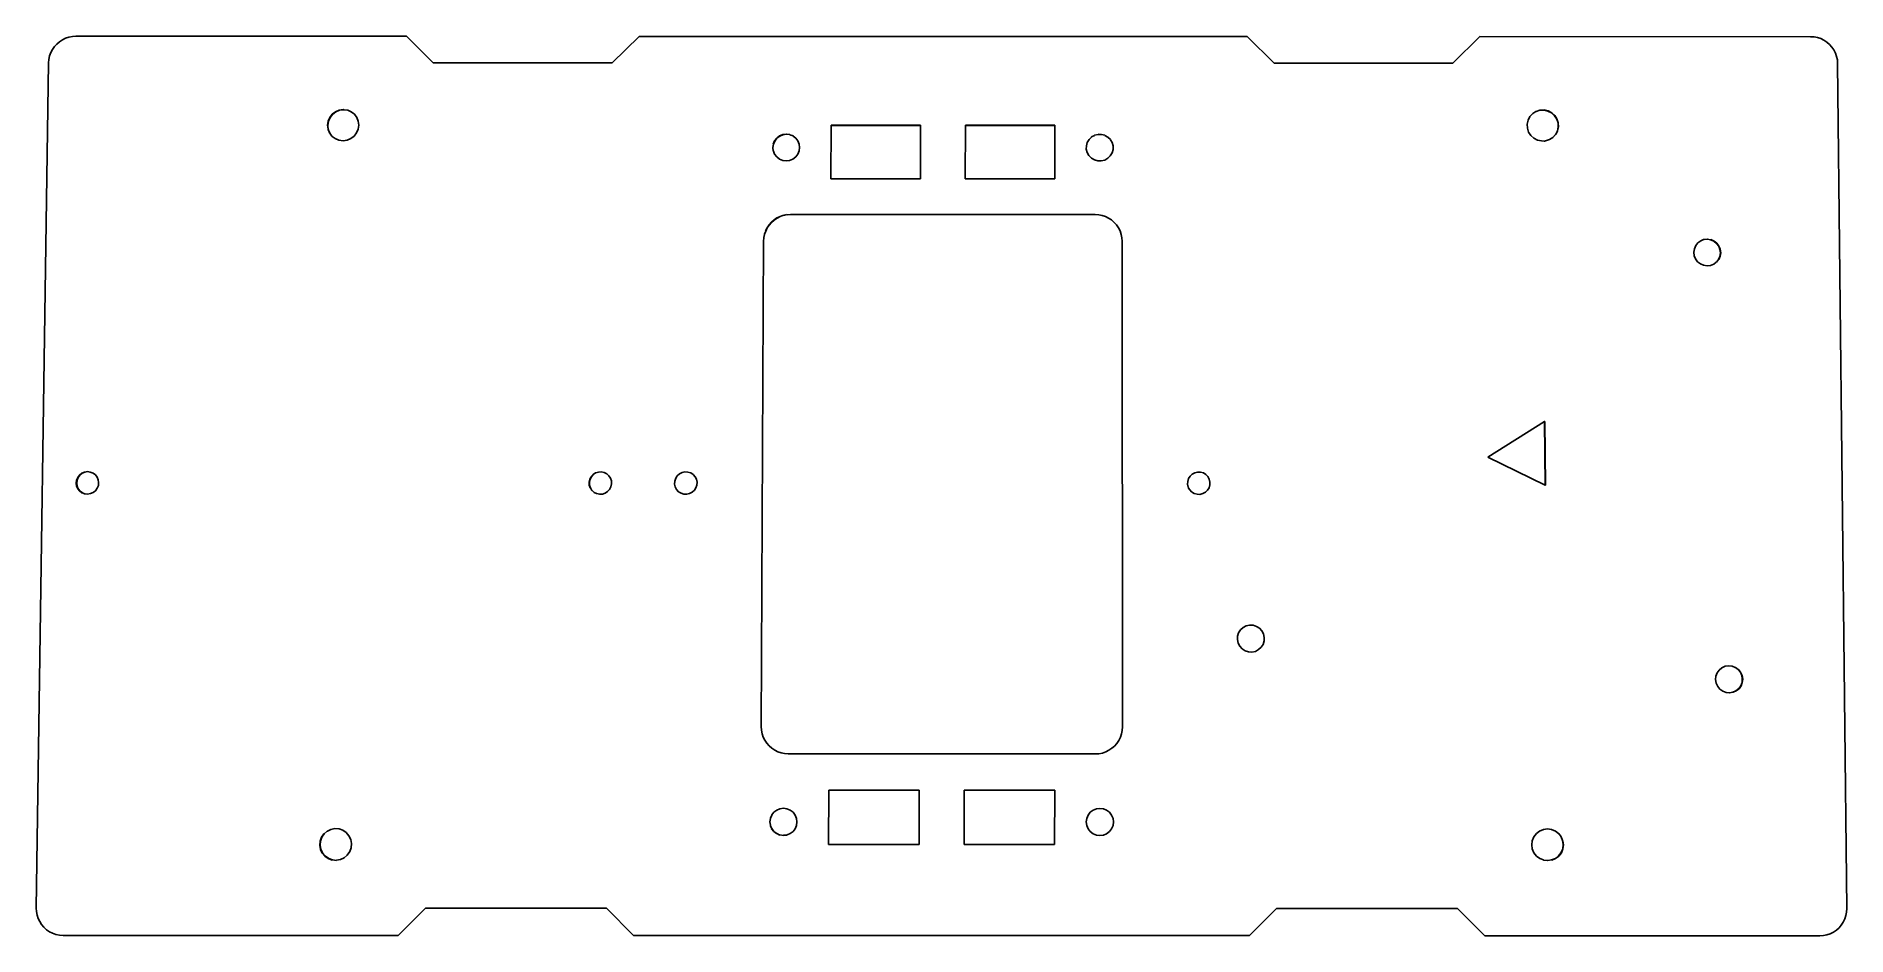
# Model space of a CAD drawing. Extents: x -134 to 103, y -59 to 59.
import ezdxf

# ---------------------------------------------------------------- set-up
doc = ezdxf.new("R2010")
doc.units = 0
doc.layers.get('0').update_dxf_attribs({"linetype": 'CONTINUOUS'})

msp = doc.modelspace()

# ---------------------------------------------------------------- linework, layer by layer
for p, q in [((-131.95, 56.42), (-131.79, 56.85)), ((-131.79, 56.85), (-131.58, 57.26)), ((-131.58, 57.26), (-131.32, 57.64)), ((-131.32, 57.64), (-131.02, 57.98)), ((-131.02, 57.98), (-130.67, 58.28)), ((-130.67, 58.28), (-130.28, 58.54)), ((-130.28, 58.54), (-129.87, 58.74)), ((-129.87, 58.74), (-129.43, 58.88)), ((-129.43, 58.88), (-128.98, 58.97)), ((-128.98, 58.97), (-128.52, 59)), ((-85.28, 58.99), (-128.52, 59)), ((-85.28, 58.99), (-85.24, 58.96)), ((-85.24, 58.96), (-81.8, 55.51)), ((-58.42, 55.5), (-54.89, 58.98)), ((24.59, 58.96), (-54.89, 58.98)), ((28.1, 55.48), (24.59, 58.96)), ((54.98, 58.95), (51.49, 55.47)), ((98.22, 58.94), (54.98, 58.95)), ((98.68, 58.91), (98.22, 58.94)), ((99.13, 58.82), (98.68, 58.91)), ((99.57, 58.68), (99.13, 58.82)), ((99.98, 58.48), (99.57, 58.68)), ((100.36, 58.22), (99.98, 58.48)), ((100.71, 57.92), (100.36, 58.22)), ((101.02, 57.58), (100.71, 57.92)), ((101.28, 57.2), (101.02, 57.58)), ((101.48, 56.79), (101.28, 57.2)), ((-132.08, 55.52), (-133.7, -55.01)), ((-132.08, 55.52), (-132.04, 55.97)), ((-132.04, 55.97), (-131.95, 56.42)), ((-81.8, 55.51), (-58.42, 55.5)), ((51.49, 55.47), (28.1, 55.48)), ((101.64, 56.36), (101.48, 56.79)), ((101.73, 55.91), (101.64, 56.36)), ((101.76, 55.46), (101.73, 55.91)), ((102.96, -55.07), (101.76, 55.46)), ((-95.63, 47.37), (-95.55, 47.9)), ((-95.56, 46.84), (-95.63, 47.37)), ((-95.58, 47.34), (-95.51, 47.87)), ((-95.52, 46.82), (-95.58, 47.34)), ((-95.55, 47.9), (-95.34, 48.39)), ((-95.51, 47.87), (-95.3, 48.36)), ((-95.34, 48.39), (-95.01, 48.81)), ((-95.3, 48.36), (-94.97, 48.78)), ((-95.01, 48.81), (-94.59, 49.13)), ((-94.97, 48.78), (-94.54, 49.11)), ((-94.59, 49.13), (-94.09, 49.34)), ((-94.54, 49.11), (-94.04, 49.31)), ((-94.09, 49.34), (-93.56, 49.41)), ((-94.04, 49.31), (-93.51, 49.38)), ((-93.56, 49.41), (-93.51, 49.38)), ((-93.51, 49.38), (-93.03, 49.34)), ((-93.03, 49.34), (-92.98, 49.31)), ((-92.98, 49.31), (-92.54, 49.13)), ((-92.54, 49.13), (-92.12, 48.81)), ((-92.12, 48.81), (-91.8, 48.39)), ((-91.8, 48.39), (-91.6, 47.9)), ((-91.53, 47.37), (-91.61, 46.84)), ((-91.6, 47.9), (-91.53, 47.37)), ((-18.1, 47.35), (-29.8, 47.35)), ((-29.8, 47.35), (-29.79, 47.33)), ((-18.1, 47.32), (-18.1, 47.35)), ((-0.55, 47.35), (-12.25, 47.35)), ((-12.25, 47.35), (-12.24, 47.32)), ((-0.55, 47.32), (-0.55, 47.35)), ((61.19, 47.51), (61.31, 48.03)), ((61.22, 46.98), (61.19, 47.51)), ((61.31, 48.03), (61.55, 48.5)), ((61.55, 48.5), (61.91, 48.89)), ((61.91, 48.89), (62.33, 49.15)), ((62.33, 49.15), (62.36, 49.17)), ((62.36, 49.17), (62.83, 49.31)), ((62.83, 49.31), (63.37, 49.33)), ((62.83, 49.31), (62.87, 49.33)), ((62.87, 49.33), (63.4, 49.36)), ((63.37, 49.33), (63.89, 49.22)), ((63.4, 49.36), (63.92, 49.24)), ((63.89, 49.22), (64.37, 48.97)), ((63.92, 49.24), (64.4, 49)), ((64.37, 48.97), (64.76, 48.61)), ((64.4, 49), (64.79, 48.64)), ((64.76, 48.61), (65.05, 48.16)), ((64.79, 48.64), (65.08, 48.19)), ((65.05, 48.16), (65.22, 47.66)), ((65.08, 48.19), (65.25, 47.68)), ((65.22, 47.66), (65.24, 47.13)), ((65.25, 47.68), (65.28, 47.15)), ((-95.37, 46.35), (-95.56, 46.84)), ((-95.32, 46.33), (-95.52, 46.82)), ((-95.32, 46.33), (-95.37, 46.35)), ((-95.04, 45.93), (-95.32, 46.33)), ((-95, 45.9), (-95.04, 45.93)), ((-94.62, 45.61), (-95, 45.9)), ((-94.13, 45.4), (-94.62, 45.61)), ((-93.6, 45.33), (-94.13, 45.4)), ((-93.07, 45.4), (-93.6, 45.33)), ((-92.58, 45.61), (-93.07, 45.4)), ((-92.15, 45.93), (-92.58, 45.61)), ((-91.82, 46.35), (-92.15, 45.93)), ((-91.61, 46.84), (-91.82, 46.35)), ((-37.36, 44.9), (-37.18, 45.32)), ((-37.34, 44.87), (-37.16, 45.29)), ((-37.18, 45.32), (-36.9, 45.68)), ((-37.16, 45.29), (-36.88, 45.65)), ((-36.9, 45.68), (-36.54, 45.96)), ((-36.88, 45.65), (-36.52, 45.93)), ((-36.54, 45.96), (-36.11, 46.13)), ((-36.52, 45.93), (-36.09, 46.11)), ((-36.11, 46.13), (-35.66, 46.19)), ((-36.09, 46.11), (-35.64, 46.17)), ((-35.66, 46.19), (-35.64, 46.17)), ((-35.64, 46.17), (-35.2, 46.13)), ((-35.2, 46.13), (-35.19, 46.11)), ((-35.19, 46.11), (-34.78, 45.96)), ((-34.78, 45.96), (-34.76, 45.93)), ((-34.76, 45.93), (-34.42, 45.68)), ((-34.42, 45.68), (-34.4, 45.65)), ((-34.4, 45.65), (-34.14, 45.32)), ((-34.14, 45.32), (-33.97, 44.9)), ((-29.79, 47.33), (-29.83, 40.36)), ((-18.1, 47.32), (-29.79, 47.33)), ((-18.11, 40.36), (-18.1, 47.32)), ((-12.24, 47.32), (-12.26, 40.36)), ((-0.55, 47.32), (-12.24, 47.32)), ((-0.55, 40.36), (-0.55, 47.32)), ((3.57, 44.68), (3.69, 45.12)), ((3.69, 45.12), (3.92, 45.51)), ((3.92, 45.51), (4.25, 45.8)), ((4.25, 45.83), (4.65, 46.03)), ((4.25, 45.8), (4.25, 45.83)), ((4.65, 46.05), (5.09, 46.14)), ((4.65, 46.03), (4.65, 46.05)), ((5.09, 46.17), (5.55, 46.16)), ((5.09, 46.14), (5.09, 46.17)), ((5.09, 46.14), (5.55, 46.14)), ((5.55, 46.16), (5.55, 46.14)), ((5.55, 46.14), (5.99, 46.04)), ((5.99, 46.04), (5.99, 46.02)), ((5.99, 46.02), (6.39, 45.81)), ((6.39, 45.81), (6.38, 45.78)), ((6.38, 45.78), (6.71, 45.48)), ((6.71, 45.48), (6.71, 45.46)), ((6.71, 45.46), (6.93, 45.09)), ((6.93, 45.09), (7.05, 44.65)), ((61.38, 46.47), (61.22, 46.98)), ((61.67, 46.02), (61.38, 46.47)), ((62.07, 45.66), (61.67, 46.02)), ((62.55, 45.41), (62.07, 45.66)), ((63.07, 45.3), (62.55, 45.41)), ((63.07, 45.3), (63.41, 45.29)), ((63.41, 45.29), (63.46, 45.29)), ((63.46, 45.29), (63.6, 45.32)), ((64.11, 45.48), (63.6, 45.32)), ((64.56, 45.77), (64.11, 45.48)), ((64.89, 46.13), (64.56, 45.77)), ((64.92, 46.16), (64.89, 46.13)), ((65.13, 46.61), (64.92, 46.16)), ((65.24, 47.13), (65.13, 46.61)), ((65.16, 46.63), (65.13, 46.61)), ((65.28, 47.15), (65.16, 46.63)), ((-37.42, 44.44), (-37.34, 44.87)), ((-37.4, 44.42), (-37.42, 44.44)), ((-37.36, 43.99), (-37.4, 44.42)), ((-37.34, 44.87), (-37.36, 44.9)), ((-37.34, 43.97), (-37.36, 43.99)), ((-37.19, 43.57), (-37.34, 43.97)), ((-36.91, 43.21), (-37.19, 43.57)), ((-36.55, 42.93), (-36.91, 43.21)), ((-36.13, 42.76), (-36.55, 42.93)), ((-35.67, 42.7), (-36.13, 42.76)), ((-35.22, 42.76), (-35.67, 42.7)), ((-34.79, 42.93), (-35.22, 42.76)), ((-34.43, 43.21), (-34.79, 42.93)), ((-34.15, 43.57), (-34.43, 43.21)), ((-33.97, 43.99), (-34.15, 43.57)), ((-33.97, 44.9), (-33.91, 44.44)), ((-33.91, 44.44), (-33.97, 43.99)), ((3.56, 44.22), (3.57, 44.68)), ((3.68, 43.78), (3.56, 44.22)), ((3.91, 43.38), (3.68, 43.78)), ((4.23, 43.06), (3.91, 43.38)), ((4.62, 42.83), (4.23, 43.06)), ((5.06, 42.7), (4.62, 42.83)), ((5.52, 42.7), (5.06, 42.7)), ((5.97, 42.81), (5.52, 42.7)), ((6.36, 43.04), (5.97, 42.81)), ((6.69, 43.36), (6.36, 43.04)), ((6.92, 43.75), (6.69, 43.36)), ((7.05, 44.19), (6.92, 43.75)), ((7.05, 44.65), (7.05, 44.19)), ((-29.83, 40.36), (-18.11, 40.36)), ((-12.26, 40.36), (-0.55, 40.36)), ((-36.03, 35.58), (-36.44, 35.41)), ((-36.01, 35.56), (-36.03, 35.58)), ((-35.57, 35.67), (-36.01, 35.56)), ((-35.56, 35.65), (-35.57, 35.67)), ((-35.12, 35.7), (-35.56, 35.65)), ((-35.12, 35.7), (-35.1, 35.68)), ((4.72, 35.69), (-35.1, 35.68)), ((5.18, 35.66), (4.72, 35.69)), ((5.63, 35.57), (5.18, 35.66)), ((6.07, 35.42), (5.63, 35.57)), ((-38.35, 33.52), (-38.52, 33.11)), ((-38.17, 33.95), (-38.37, 33.54)), ((-38.37, 33.54), (-38.35, 33.52)), ((-38.15, 33.93), (-38.35, 33.52)), ((-37.91, 34.33), (-38.17, 33.95)), ((-37.89, 34.31), (-38.15, 33.93)), ((-37.61, 34.68), (-37.91, 34.33)), ((-37.59, 34.66), (-37.89, 34.31)), ((-37.26, 34.98), (-37.61, 34.68)), ((-37.24, 34.96), (-37.59, 34.66)), ((-36.88, 35.23), (-37.26, 34.98)), ((-36.86, 35.21), (-37.24, 34.96)), ((-36.46, 35.44), (-36.88, 35.23)), ((-36.44, 35.41), (-36.86, 35.21)), ((-36.44, 35.41), (-36.46, 35.44)), ((6.48, 35.22), (6.07, 35.42)), ((6.86, 34.97), (6.48, 35.22)), ((7.21, 34.66), (6.86, 34.97)), ((7.51, 34.32), (7.21, 34.66)), ((7.77, 33.94), (7.51, 34.32)), ((7.97, 33.53), (7.77, 33.94)), ((8.12, 33.09), (7.97, 33.53)), ((-38.63, 32.18), (-38.93, -31.29)), ((-38.6, 32.64), (-38.65, 32.2)), ((-38.65, 32.2), (-38.63, 32.18)), ((-38.5, 33.09), (-38.61, 32.66)), ((-38.61, 32.66), (-38.6, 32.64)), ((-38.52, 33.11), (-38.5, 33.09)), ((8.21, 32.65), (8.12, 33.09)), ((8.24, 32.19), (8.21, 32.65)), ((8.28, -31.3), (8.24, 32.19)), ((82.97, 30.76), (83.04, 31.21)), ((83.04, 31.21), (83.22, 31.63)), ((83.22, 31.63), (83.5, 31.99)), ((83.5, 31.99), (83.87, 32.26)), ((83.87, 32.26), (84.25, 32.4)), ((84.25, 32.4), (84.3, 32.42)), ((84.3, 32.42), (84.71, 32.45)), ((84.71, 32.45), (84.75, 32.47)), ((84.75, 32.47), (85.16, 32.38)), ((85.16, 32.38), (85.21, 32.4)), ((85.16, 32.38), (85.59, 32.2)), ((85.21, 32.4), (85.63, 32.22)), ((85.59, 32.2), (85.95, 31.91)), ((85.63, 32.22), (85.99, 31.93)), ((85.95, 31.91), (86.22, 31.54)), ((85.99, 31.93), (86.26, 31.56)), ((86.22, 31.54), (86.39, 31.12)), ((86.26, 31.56), (86.43, 31.14)), ((86.39, 31.12), (86.44, 30.66)), ((86.43, 31.14), (86.49, 30.68)), ((83.02, 30.3), (82.97, 30.76)), ((83.19, 29.88), (83.02, 30.3)), ((83.47, 29.51), (83.19, 29.88)), ((83.83, 29.22), (83.47, 29.51)), ((84.25, 29.04), (83.83, 29.22)), ((84.71, 28.97), (84.25, 29.04)), ((85.16, 29.02), (84.71, 28.97)), ((85.59, 29.18), (85.16, 29.02)), ((85.91, 29.44), (85.59, 29.18)), ((85.91, 29.44), (85.94, 29.45)), ((86.2, 29.79), (85.94, 29.45)), ((86.38, 30.21), (86.2, 29.79)), ((86.24, 29.81), (86.2, 29.79)), ((86.42, 30.23), (86.24, 29.81)), ((86.44, 30.66), (86.38, 30.21)), ((86.49, 30.68), (86.42, 30.23)), ((56.03, 3.95), (63.47, 8.61)), ((63.47, 8.61), (63.5, 8.63)), ((63.47, 8.61), (63.53, 0.3)), ((63.5, 8.63), (63.56, 0.29)), ((63.53, 0.3), (56.03, 3.95)), ((-128.48, 0.55), (-128.43, 0.94)), ((-128.42, 0.18), (-128.48, 0.55)), ((-128.43, 0.94), (-128.28, 1.29)), ((-128.27, -0.18), (-128.42, 0.18)), ((-128.41, 0.55), (-128.37, 0.93)), ((-128.36, 0.17), (-128.41, 0.55)), ((-128.37, 0.93), (-128.22, 1.29)), ((-128.21, -0.18), (-128.36, 0.17)), ((-128.28, 1.29), (-128.05, 1.6)), ((-128.22, 1.29), (-127.99, 1.6)), ((-128.05, 1.6), (-127.75, 1.84)), ((-127.99, 1.6), (-127.69, 1.84)), ((-127.75, 1.84), (-127.4, 2)), ((-127.69, 1.84), (-127.33, 1.99)), ((-127.4, 2), (-127.33, 1.99)), ((-127.33, 1.99), (-127.02, 2.06)), ((-127.02, 2.06), (-126.64, 2.01)), ((-126.64, 2.01), (-126.28, 1.87)), ((-126.28, 1.87), (-125.97, 1.65)), ((-125.97, 1.65), (-125.74, 1.35)), ((-125.74, 1.35), (-125.59, 1)), ((-125.58, 0.24), (-125.73, -0.12)), ((-125.59, 1), (-125.54, 0.62)), ((-125.54, 0.62), (-125.58, 0.24)), ((-61.43, 0.68), (-61.34, 1.06)), ((-61.41, 0.3), (-61.43, 0.68)), ((-61.29, -0.07), (-61.41, 0.3)), ((-61.4, 0.68), (-61.31, 1.05)), ((-61.38, 0.29), (-61.4, 0.68)), ((-61.26, -0.07), (-61.38, 0.29)), ((-61.34, 1.06), (-61.17, 1.4)), ((-61.31, 1.05), (-61.14, 1.39)), ((-61.17, 1.4), (-61.14, 1.39)), ((-61.14, 1.39), (-60.91, 1.68)), ((-60.91, 1.68), (-60.88, 1.68)), ((-60.88, 1.68), (-60.59, 1.89)), ((-60.59, 1.89), (-60.56, 1.89)), ((-60.56, 1.89), (-60.22, 2.01)), ((-60.22, 2.01), (-60.19, 2.01)), ((-60.19, 2.01), (-59.84, 2.03)), ((-59.84, 2.03), (-59.46, 1.96)), ((-59.46, 1.96), (-59.12, 1.78)), ((-59.12, 1.78), (-58.84, 1.53)), ((-58.84, 1.53), (-58.63, 1.21)), ((-58.58, 0.08), (-58.75, -0.26)), ((-58.63, 1.21), (-58.51, 0.84)), ((-58.49, 0.46), (-58.58, 0.08)), ((-58.51, 0.84), (-58.49, 0.46)), ((-50.25, 0.44), (-50.23, 0.83)), ((-50.17, 0.07), (-50.25, 0.44)), ((-50.23, 0.83), (-50.11, 1.19)), ((-50, -0.27), (-50.17, 0.07)), ((-50.11, 1.19), (-49.9, 1.52)), ((-49.9, 1.52), (-49.62, 1.77)), ((-49.62, 1.77), (-49.28, 1.95)), ((-49.28, 1.95), (-48.9, 2.03)), ((-48.9, 2.03), (-48.52, 2.01)), ((-48.52, 2.01), (-48.15, 1.9)), ((-48.15, 1.9), (-47.83, 1.69)), ((-47.83, 1.69), (-47.57, 1.4)), ((-47.57, 1.4), (-47.4, 1.06)), ((-47.34, 0.3), (-47.46, -0.06)), ((-47.4, 1.06), (-47.32, 0.69)), ((-47.32, 0.69), (-47.34, 0.3)), ((16.8, 0.4), (16.81, 0.78)), ((16.89, 0.02), (16.8, 0.4)), ((16.81, 0.78), (16.92, 1.15)), ((16.9, -0.02), (16.89, 0.02)), ((16.92, 1.15), (17.12, 1.48)), ((17.12, 1.48), (17.39, 1.74)), ((17.39, 1.74), (17.73, 1.92)), ((17.73, 1.92), (18.11, 2.01)), ((18.11, 2.01), (18.49, 2)), ((18.49, 2), (18.86, 1.89)), ((18.86, 1.89), (19.18, 1.69)), ((19.18, 1.69), (19.45, 1.41)), ((19.45, 1.41), (19.63, 1.07)), ((19.71, 0.32), (19.6, -0.05)), ((19.63, 1.07), (19.72, 0.7)), ((19.72, 0.7), (19.71, 0.32)), ((63.56, 0.29), (63.53, 0.3)), ((-128.04, -0.47), (-128.27, -0.18)), ((-127.97, -0.48), (-128.21, -0.18)), ((-127.73, -0.7), (-128.04, -0.47)), ((-127.67, -0.7), (-127.97, -0.48)), ((-127.67, -0.7), (-127.73, -0.7)), ((-127.37, -0.84), (-127.67, -0.7)), ((-127.31, -0.84), (-127.37, -0.84)), ((-126.99, -0.88), (-127.31, -0.84)), ((-126.61, -0.82), (-126.99, -0.88)), ((-126.26, -0.67), (-126.61, -0.82)), ((-125.96, -0.43), (-126.26, -0.67)), ((-125.73, -0.12), (-125.96, -0.43)), ((-61.26, -0.07), (-61.29, -0.07)), ((-61.08, -0.39), (-61.26, -0.07)), ((-61.05, -0.39), (-61.08, -0.39)), ((-60.8, -0.64), (-61.05, -0.39)), ((-60.77, -0.65), (-60.8, -0.64)), ((-60.46, -0.82), (-60.77, -0.65)), ((-60.43, -0.82), (-60.46, -0.82)), ((-60.08, -0.9), (-60.43, -0.82)), ((-59.7, -0.88), (-60.08, -0.9)), ((-59.33, -0.76), (-59.7, -0.88)), ((-59.01, -0.55), (-59.33, -0.76)), ((-58.75, -0.26), (-59.01, -0.55)), ((-49.74, -0.56), (-50, -0.27)), ((-49.42, -0.76), (-49.74, -0.56)), ((-49.06, -0.88), (-49.42, -0.76)), ((-49.06, -0.88), (-48.67, -0.9)), ((-48.3, -0.82), (-48.67, -0.9)), ((-47.95, -0.64), (-48.3, -0.82)), ((-47.67, -0.38), (-47.95, -0.64)), ((-47.46, -0.06), (-47.67, -0.38)), ((16.93, -0.08), (16.9, -0.02)), ((17.07, -0.31), (16.93, -0.08)), ((17.33, -0.59), (17.07, -0.31)), ((17.66, -0.79), (17.33, -0.59)), ((18.03, -0.9), (17.66, -0.79)), ((18.41, -0.91), (18.03, -0.9)), ((18.79, -0.82), (18.41, -0.91)), ((19.12, -0.64), (18.79, -0.82)), ((19.4, -0.38), (19.12, -0.64)), ((19.6, -0.05), (19.4, -0.38)), ((23.46, -19.01), (23.71, -18.62)), ((23.71, -18.62), (24.05, -18.31)), ((24.05, -18.31), (24.46, -18.1)), ((24.46, -18.1), (24.91, -18)), ((24.91, -18), (25.37, -18.03)), ((25.37, -18.03), (25.81, -18.17)), ((25.81, -18.17), (26.2, -18.42)), ((26.2, -18.42), (26.51, -18.76)), ((26.51, -18.76), (26.72, -19.17)), ((23.3, -19.91), (23.32, -19.45)), ((23.4, -20.37), (23.3, -19.91)), ((23.32, -19.45), (23.46, -19.01)), ((23.61, -20.78), (23.4, -20.37)), ((23.92, -21.12), (23.61, -20.78)), ((24.31, -21.37), (23.92, -21.12)), ((26.07, -21.22), (25.66, -21.44)), ((26.41, -20.91), (26.07, -21.22)), ((26.66, -20.53), (26.41, -20.91)), ((26.8, -20.08), (26.66, -20.53)), ((26.72, -19.17), (26.82, -19.62)), ((26.82, -19.62), (26.8, -20.08)), ((24.75, -21.51), (24.31, -21.37)), ((25.21, -21.53), (24.75, -21.51)), ((25.66, -21.44), (25.21, -21.53)), ((86.3, -23.88), (86.65, -23.59)), ((86.65, -23.59), (87.07, -23.4)), ((87.07, -23.4), (87.53, -23.33)), ((87.53, -23.33), (87.99, -23.38)), ((87.99, -23.38), (88.38, -23.54)), ((88.38, -23.54), (88.42, -23.55)), ((88.42, -23.55), (88.75, -23.81)), ((85.82, -25.14), (85.86, -24.68)), ((85.9, -25.6), (85.82, -25.14)), ((85.86, -24.68), (86.03, -24.25)), ((86.09, -26.02), (85.9, -25.6)), ((86.03, -24.25), (86.3, -23.88)), ((86.38, -26.39), (86.09, -26.02)), ((88.75, -23.81), (89.05, -24.17)), ((88.75, -23.81), (88.8, -23.82)), ((88.8, -23.82), (89.09, -24.18)), ((89.11, -25.94), (88.84, -26.32)), ((89.15, -25.95), (88.88, -26.33)), ((89.05, -24.17), (89.24, -24.59)), ((89.09, -24.18), (89.28, -24.6)), ((89.27, -25.51), (89.11, -25.94)), ((89.31, -25.52), (89.15, -25.95)), ((89.24, -24.59), (89.31, -25.05)), ((89.31, -25.05), (89.27, -25.51)), ((89.28, -24.6), (89.36, -25.06)), ((89.36, -25.06), (89.31, -25.52)), ((86.75, -26.66), (86.38, -26.39)), ((87.19, -26.83), (86.75, -26.66)), ((87.6, -26.86), (87.19, -26.83)), ((87.6, -26.86), (87.65, -26.87)), ((88.06, -26.79), (87.65, -26.87)), ((88.48, -26.61), (88.06, -26.79)), ((88.1, -26.8), (88.06, -26.79)), ((88.52, -26.62), (88.1, -26.8)), ((88.84, -26.32), (88.48, -26.61)), ((88.88, -26.33), (88.52, -26.62)), ((-38.9, -31.76), (-38.93, -31.29)), ((-38.81, -32.21), (-38.9, -31.76)), ((-38.67, -32.65), (-38.81, -32.21)), ((-38.46, -33.07), (-38.67, -32.65)), ((-38.21, -33.45), (-38.46, -33.07)), ((7.55, -33.47), (7.81, -33.08)), ((7.81, -33.08), (8.01, -32.66)), ((8.01, -32.66), (8.16, -32.22)), ((8.16, -32.22), (8.25, -31.77)), ((8.25, -31.77), (8.28, -31.3)), ((-37.9, -33.8), (-38.21, -33.45)), ((-37.56, -34.11), (-37.9, -33.8)), ((-37.17, -34.37), (-37.56, -34.11)), ((-36.76, -34.58), (-37.17, -34.37)), ((-36.32, -34.72), (-36.76, -34.58)), ((-35.87, -34.82), (-36.32, -34.72)), ((-35.4, -34.85), (-35.87, -34.82)), ((-35.4, -34.85), (4.74, -34.86)), ((4.74, -34.86), (5.2, -34.83)), ((5.2, -34.83), (5.66, -34.74)), ((5.66, -34.74), (6.1, -34.59)), ((6.1, -34.59), (6.51, -34.38)), ((6.51, -34.38), (6.9, -34.12)), ((6.9, -34.12), (7.25, -33.82)), ((7.25, -33.82), (7.55, -33.47)), ((-30.11, -39.59), (-30.13, -46.71)), ((-18.29, -39.59), (-30.11, -39.59)), ((-18.31, -46.71), (-18.29, -39.59)), ((-12.39, -39.59), (-12.4, -46.72)), ((-0.57, -39.6), (-12.39, -39.59)), ((-0.58, -46.72), (-0.57, -39.6)), ((-37.54, -42.83), (-37.28, -42.48)), ((-37.28, -42.48), (-36.91, -42.2)), ((-36.91, -42.2), (-36.48, -42.02)), ((-36.48, -42.02), (-36.02, -41.96)), ((-36.02, -41.96), (-35.57, -42.02)), ((-35.57, -42.02), (-35.14, -42.2)), ((-35.14, -42.2), (-34.77, -42.48)), ((-34.77, -42.48), (-34.49, -42.85)), ((3.8, -42.86), (4.08, -42.49)), ((4.08, -42.49), (4.45, -42.21)), ((4.45, -42.21), (4.88, -42.03)), ((4.88, -42.03), (5.33, -41.97)), ((5.33, -41.97), (5.79, -42.03)), ((5.79, -42.03), (6.22, -42.21)), ((6.22, -42.21), (6.59, -42.49)), ((6.59, -42.49), (6.87, -42.86)), ((-96.05, -45.29), (-95.68, -44.95)), ((-95.68, -44.95), (-95.63, -44.94)), ((-95.63, -44.94), (-95.19, -44.72)), ((-95.19, -44.72), (-94.66, -44.62)), ((-94.66, -44.62), (-94.12, -44.66)), ((-94.12, -44.66), (-93.61, -44.84)), ((-93.61, -44.84), (-93.17, -45.14)), ((-37.8, -43.74), (-37.79, -43.72)), ((-37.73, -44.18), (-37.8, -43.74)), ((-37.79, -43.72), (-37.74, -43.28)), ((-37.75, -44.2), (-37.73, -44.18)), ((-37.55, -44.61), (-37.75, -44.2)), ((-37.74, -43.28), (-37.72, -43.26)), ((-37.72, -43.26), (-37.56, -42.85)), ((-37.57, -44.63), (-37.55, -44.61)), ((-37.29, -45), (-37.57, -44.63)), ((-37.56, -42.85), (-37.54, -42.83)), ((-37.27, -44.98), (-37.55, -44.61)), ((-34.5, -44.63), (-34.78, -45)), ((-34.32, -44.2), (-34.5, -44.63)), ((-34.49, -42.85), (-34.32, -43.28)), ((-34.32, -43.28), (-34.26, -43.74)), ((-34.26, -43.74), (-34.32, -44.2)), ((3.56, -43.75), (3.62, -43.29)), ((3.62, -44.21), (3.56, -43.75)), ((3.62, -43.29), (3.8, -42.86)), ((3.8, -44.64), (3.62, -44.21)), ((4.08, -45.01), (3.8, -44.64)), ((6.87, -44.64), (6.59, -45.01)), ((6.87, -42.86), (7.05, -43.29)), ((7.05, -44.21), (6.87, -44.64)), ((7.05, -43.29), (7.11, -43.75)), ((7.11, -43.75), (7.05, -44.21)), ((62.39, -45.27), (62.81, -44.94)), ((62.81, -44.94), (63.31, -44.73)), ((63.31, -44.73), (63.84, -44.66)), ((63.84, -44.66), (64.38, -44.73)), ((64.38, -44.73), (64.88, -44.94)), ((64.88, -44.94), (65.28, -45.25)), ((-96.63, -46.81), (-96.59, -46.27)), ((-96.54, -47.34), (-96.63, -46.81)), ((-96.59, -46.27), (-96.4, -45.76)), ((-96.59, -46.79), (-96.54, -46.25)), ((-96.49, -47.32), (-96.59, -46.79)), ((-96.54, -46.25), (-96.36, -45.74)), ((-96.26, -47.81), (-96.49, -47.32)), ((-96.4, -45.76), (-96.09, -45.31)), ((-96.36, -45.74), (-96.05, -45.29)), ((-96.09, -45.31), (-96.05, -45.29)), ((-93.17, -45.14), (-92.82, -45.56)), ((-92.82, -45.56), (-92.59, -46.05)), ((-92.55, -47.12), (-92.73, -47.63)), ((-92.59, -46.05), (-92.5, -46.58)), ((-92.5, -46.58), (-92.55, -47.12)), ((-36.92, -45.28), (-37.29, -45)), ((-36.91, -45.26), (-37.27, -44.98)), ((-36.91, -45.26), (-36.92, -45.28)), ((-36.5, -45.46), (-36.91, -45.26)), ((-36.48, -45.44), (-36.5, -45.46)), ((-36.04, -45.52), (-36.48, -45.44)), ((-36.02, -45.5), (-36.04, -45.52)), ((-35.58, -45.46), (-36.02, -45.5)), ((-35.56, -45.44), (-35.58, -45.46)), ((-35.15, -45.28), (-35.56, -45.44)), ((-35.13, -45.26), (-35.15, -45.28)), ((-34.78, -45), (-35.13, -45.26)), ((-30.13, -46.71), (-18.31, -46.71)), ((-12.4, -46.72), (-0.58, -46.72)), ((4.45, -45.29), (4.08, -45.01)), ((4.88, -45.47), (4.45, -45.29)), ((5.34, -45.53), (4.88, -45.47)), ((5.79, -45.47), (5.34, -45.53)), ((6.22, -45.29), (5.79, -45.47)), ((6.59, -45.01), (6.22, -45.29)), ((61.79, -46.74), (61.86, -46.2)), ((61.86, -47.27), (61.79, -46.74)), ((61.86, -46.2), (62.06, -45.7)), ((62.07, -47.77), (61.86, -47.27)), ((62.06, -45.7), (62.39, -45.27)), ((65.28, -45.25), (65.31, -45.27)), ((65.31, -45.27), (65.61, -45.68)), ((65.61, -45.68), (65.64, -45.7)), ((65.83, -47.25), (65.63, -47.76)), ((65.64, -45.7), (65.82, -46.18)), ((65.86, -47.27), (65.66, -47.78)), ((65.82, -46.18), (65.9, -46.72)), ((65.82, -46.18), (65.85, -46.2)), ((65.9, -46.72), (65.83, -47.25)), ((65.85, -46.2), (65.93, -46.74)), ((65.93, -46.74), (65.86, -47.27)), ((-96.31, -47.83), (-96.54, -47.34)), ((-95.96, -48.24), (-96.31, -47.83)), ((-95.91, -48.22), (-96.26, -47.81)), ((-95.52, -48.55), (-95.96, -48.24)), ((-95.47, -48.53), (-95.91, -48.22)), ((-95.01, -48.73), (-95.52, -48.55)), ((-94.96, -48.71), (-95.47, -48.53)), ((-94.96, -48.71), (-95.01, -48.73)), ((-94.47, -48.77), (-94.96, -48.71)), ((-94.43, -48.75), (-94.47, -48.77)), ((-93.94, -48.67), (-94.43, -48.75)), ((-93.45, -48.43), (-93.94, -48.67)), ((-93.04, -48.08), (-93.45, -48.43)), ((-92.73, -47.63), (-93.04, -48.08)), ((62.41, -48.21), (62.07, -47.77)), ((62.84, -48.54), (62.41, -48.21)), ((63.31, -48.72), (62.84, -48.54)), ((63.34, -48.74), (63.31, -48.72)), ((63.84, -48.79), (63.34, -48.74)), ((63.87, -48.81), (63.84, -48.79)), ((64.38, -48.72), (63.87, -48.81)), ((64.87, -48.52), (64.38, -48.72)), ((64.41, -48.74), (64.38, -48.72)), ((64.91, -48.54), (64.41, -48.74)), ((65.3, -48.19), (64.87, -48.52)), ((65.33, -48.21), (64.91, -48.54)), ((65.63, -47.76), (65.3, -48.19)), ((65.66, -47.78), (65.33, -48.21)), ((-133.68, -55.47), (-133.7, -55.01)), ((-133.6, -55.93), (-133.68, -55.47)), ((-133.45, -56.37), (-133.6, -55.93)), ((-133.25, -56.79), (-133.45, -56.37)), ((-133, -57.18), (-133.25, -56.79)), ((-86.36, -58.56), (-82.82, -55.02)), ((-82.82, -55.02), (-59.15, -55.03)), ((-59.15, -55.03), (-55.63, -58.6)), ((24.87, -58.62), (28.41, -55.05)), ((28.41, -55.05), (52.08, -55.06)), ((52.08, -55.06), (55.62, -58.6)), ((102.51, -56.85), (102.71, -56.43)), ((102.71, -56.43), (102.85, -55.99)), ((102.85, -55.99), (102.94, -55.53)), ((102.94, -55.53), (102.96, -55.07)), ((-132.7, -57.53), (-133, -57.18)), ((-132.36, -57.84), (-132.7, -57.53)), ((-131.97, -58.1), (-132.36, -57.84)), ((-131.56, -58.31), (-131.97, -58.1)), ((-131.12, -58.46), (-131.56, -58.31)), ((-130.67, -58.55), (-131.12, -58.46)), ((-130.2, -58.58), (-130.67, -58.55)), ((-130.2, -58.58), (-86.4, -58.59)), ((-86.4, -58.59), (-86.36, -58.56)), ((-55.63, -58.6), (24.87, -58.62)), ((55.65, -58.63), (55.62, -58.6)), ((55.65, -58.63), (99.45, -58.64)), ((99.45, -58.64), (99.91, -58.61)), ((99.91, -58.61), (100.37, -58.52)), ((100.37, -58.52), (100.81, -58.37)), ((100.81, -58.37), (101.22, -58.16)), ((101.22, -58.16), (101.61, -57.9)), ((101.61, -57.9), (101.95, -57.59)), ((101.95, -57.59), (102.25, -57.24)), ((102.25, -57.24), (102.51, -56.85))]:
    msp.add_line(p, q)

doc.saveas('drawing.dxf')
